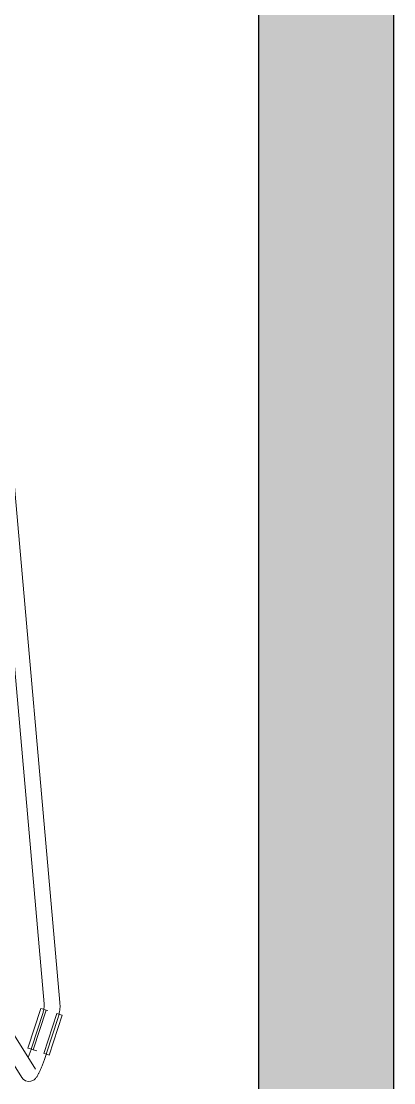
# Model space of a CAD drawing. Header units: millimetres. Extents: x 155927 to 326028, y -36033 to 97293.
# Drawn here: x 225210 to 225491, y 31674 to 32475 of the extents above; entities that cross this region are included whole.
import ezdxf

# ---------------------------------------------------------------- set-up
doc = ezdxf.new("R2010")
doc.units = ezdxf.units.MM
doc.header["$MEASUREMENT"] = 0
for name, color, linetype, lineweight in [('A-WALL-PATT', 7, 'CONTINUOUS', 9), ('I-FURN', 8, 'CONTINUOUS', 9), ('I-WALL', 7, 'CONTINUOUS', 9)]:
    doc.layers.add(name, color=color, linetype=linetype, lineweight=lineweight)

msp = doc.modelspace()

# ---------------------------------------------------------------- hatches: boundary and pattern name
at = {"layer": 'A-WALL-PATT'}
msp.add_hatch(color=256, dxfattribs=at).paths.add_polyline_path([(225389.02, 29859.61), (225491.02, 29859.61), (225491.02, 33861.01), (225389.02, 33861.01), (225389.02, 30212.57)], flags=0)

# ---------------------------------------------------------------- linework, layer by layer
at = {"layer": 'I-FURN'}
for p, q in [((225239.13, 31734.77), (225200.19, 32178.09)), ((225189.9, 32158.07), (225227.18, 31733.72)), ((225220.65, 31684.48), (225193.34, 31728.07)), ((225224.69, 31730.3), (225215, 31700.3)), ((225219.05, 31698.99), (225228.74, 31729)), ((225224.69, 31730.3), (225226.65, 31729.67)), ((225226.63, 31727.82), (225226.44, 31727.19)), ((225226.8, 31728.46), (225226.63, 31727.82)), ((225226.65, 31729.67), (225228.62, 31729.04)), ((225226.94, 31729.11), (225226.8, 31728.46)), ((225227.05, 31729.76), (225226.94, 31729.11)), ((225227.14, 31730.42), (225227.05, 31729.76)), ((225227.2, 31731.08), (225227.14, 31730.42)), ((225227.18, 31733.72), (225227.23, 31733.06)), ((225227.24, 31731.74), (225227.2, 31731.08)), ((225227.23, 31733.06), (225227.24, 31732.4)), ((225227.24, 31732.4), (225227.24, 31731.74)), ((225228.83, 31728.97), (225230, 31728.59)), ((225238.71, 31726.77), (225238.91, 31727.89)), ((225238.91, 31727.89), (225239.06, 31729.03)), ((225239.06, 31729.03), (225239.17, 31730.16)), ((225239.14, 31734.73), (225239.14, 31734.77)), ((225239.21, 31733.59), (225239.14, 31734.73)), ((225239.17, 31730.16), (225239.23, 31731.3)), ((225239.24, 31732.45), (225239.21, 31733.59)), ((225239.23, 31731.3), (225239.24, 31732.45)), ((225226.44, 31727.16), (225217.72, 31700.35)), ((225226.44, 31727.19), (225226.44, 31727.16)), ((225236.8, 31726.39), (225227.12, 31696.39)), ((225229.14, 31696.64), (225237.85, 31723.46)), ((225240.85, 31725.09), (225231.16, 31695.08)), ((225236.92, 31726.36), (225238.9, 31725.72)), ((225237.85, 31723.46), (225238.18, 31724.55)), ((225238.18, 31724.55), (225238.47, 31725.65)), ((225238.47, 31725.65), (225238.71, 31726.77)), ((225238.9, 31725.72), (225240.85, 31725.09)), ((225187.44, 31714.88), (225210.48, 31678.11)), ((225216.96, 31699.67), (225215, 31700.3)), ((225215.99, 31695.28), (225216.22, 31695.93)), ((225216.22, 31695.93), (225216.46, 31696.6)), ((225216.46, 31696.6), (225216.69, 31697.27)), ((225216.69, 31697.27), (225216.93, 31697.95)), ((225216.93, 31697.95), (225217.16, 31698.64)), ((225218.93, 31699.03), (225216.96, 31699.67)), ((225217.16, 31698.64), (225217.39, 31699.33)), ((225217.39, 31699.33), (225217.62, 31700.02)), ((225217.62, 31700.02), (225217.72, 31700.35)), ((225219.14, 31698.96), (225221.62, 31698.16)), ((225229.21, 31695.71), (225227.23, 31696.35)), ((225228.74, 31695.44), (225228.99, 31696.18)), ((225228.99, 31696.18), (225229.14, 31696.64)), ((225215.28, 31693.37), (225215.52, 31693.99)), ((225215.52, 31693.99), (225215.75, 31694.63)), ((225215.75, 31694.63), (225215.99, 31695.28)), ((225225.96, 31687.72), (225226.22, 31688.37)), ((225226.22, 31688.37), (225226.47, 31689.03)), ((225226.47, 31689.03), (225226.73, 31689.71)), ((225226.73, 31689.71), (225226.98, 31690.4)), ((225226.98, 31690.4), (225227.24, 31691.1)), ((225227.24, 31691.1), (225227.49, 31691.81)), ((225227.49, 31691.81), (225227.74, 31692.52)), ((225227.74, 31692.52), (225228, 31693.24)), ((225228, 31693.24), (225228.25, 31693.97)), ((225228.25, 31693.97), (225228.5, 31694.71)), ((225228.5, 31694.71), (225228.74, 31695.44)), ((225231.16, 31695.08), (225229.21, 31695.71)), ((225222.15, 31679.42), (225222.38, 31679.82)), ((225222.38, 31679.82), (225222.61, 31680.23)), ((225222.61, 31680.23), (225222.84, 31680.66)), ((225222.84, 31680.66), (225223.07, 31681.1)), ((225223.07, 31681.1), (225223.3, 31681.56)), ((225223.3, 31681.56), (225223.53, 31682.03)), ((225223.53, 31682.03), (225223.77, 31682.52)), ((225223.77, 31682.52), (225224, 31683.03)), ((225224, 31683.03), (225224.24, 31683.56)), ((225224.24, 31683.56), (225224.48, 31684.1)), ((225224.48, 31684.1), (225224.72, 31684.67)), ((225224.72, 31684.67), (225224.97, 31685.24)), ((225224.97, 31685.24), (225225.21, 31685.84)), ((225225.21, 31685.84), (225225.46, 31686.45)), ((225225.46, 31686.45), (225225.71, 31687.08)), ((225225.71, 31687.08), (225225.96, 31687.72)), ((225211.37, 31676.99), (225210.48, 31678.11)), ((225211.37, 31676.99), (225213.1, 31675.77)), ((225213.1, 31675.77), (225215.33, 31675.18)), ((225215.33, 31675.18), (225217.3, 31675.35)), ((225217.3, 31675.35), (225218.68, 31675.88)), ((225218.68, 31675.88), (225219.6, 31676.44)), ((225219.6, 31676.44), (225220.23, 31676.96)), ((225220.23, 31676.96), (225220.69, 31677.43)), ((225220.69, 31677.43), (225221.06, 31677.85)), ((225221.06, 31677.85), (225221.37, 31678.25)), ((225221.37, 31678.25), (225221.65, 31678.65)), ((225221.65, 31678.65), (225221.91, 31679.03)), ((225221.91, 31679.03), (225222.15, 31679.42))]:
    msp.add_line(p, q, dxfattribs=at)
at = {"layer": 'I-WALL', "lineweight": 30}
for p, q in [((225389.02, 33861.01), (225389.02, 29859.61)), ((225491.02, 29859.61), (225491.02, 33861.01))]:
    msp.add_line(p, q, dxfattribs=at)

doc.saveas('drawing.dxf')
